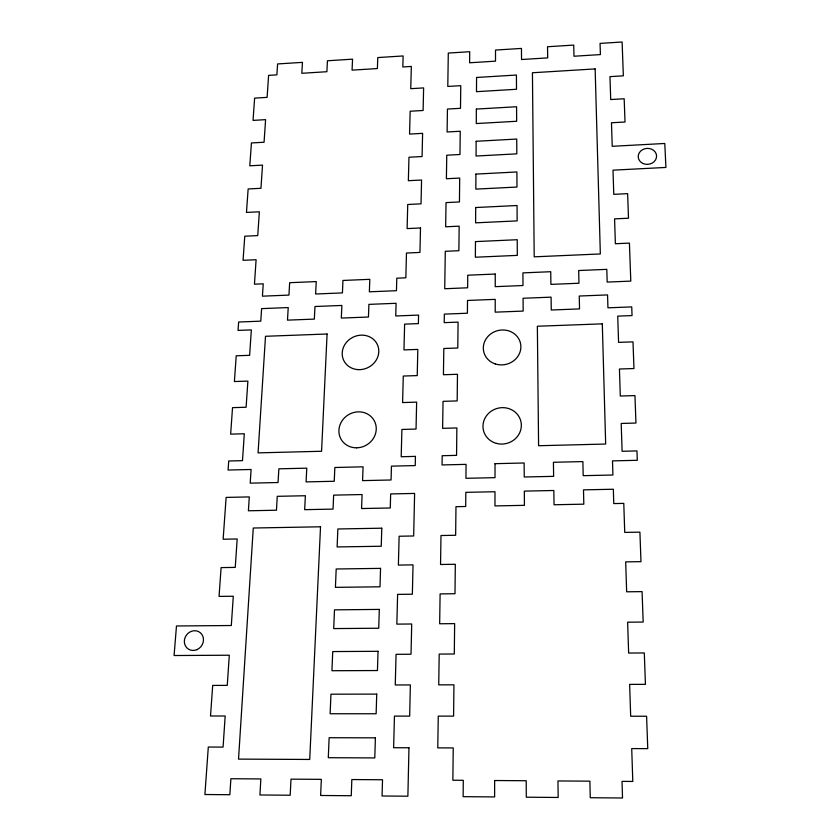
<?xml version="1.0" encoding="UTF-8"?>
<svg xmlns="http://www.w3.org/2000/svg" width="840" height="840" viewBox="0 0 840 840"><rect width="100%" height="100%" fill="white"/><g stroke="black" fill="none" stroke-linecap="round" stroke-linejoin="round"><path stroke-width="1.26" d="M494.644 780.518L494.624 796.929L463.134 796.667L463.281 780.308L452.865 780.234L453.233 747.936L437.776 747.873L438.26 716.121L453.59 716.131L453.947 684.821L438.732 684.863L439.194 654.077L454.304 653.993L454.64 623.637L439.656 623.763L440.108 593.901L454.986 593.733L455.322 564.28L440.548 564.49L440.99 535.521L455.647 535.269L455.973 506.688L465.696 506.499L465.822 492.345L494.991 491.736L494.97 505.921L524.423 505.334L524.328 491.117L553.833 490.497L554.033 504.756L583.811 504.168L583.496 489.867L613.337 489.237L613.767 503.58L623.784 503.381L624.729 532.403L639.912 532.151L640.983 561.655L625.684 561.876L626.65 591.801L642.075 591.623L643.178 622.051L627.638 622.188L628.635 653.048L644.301 652.953L645.435 684.348L629.643 684.39L630.683 716.226L646.59 716.236L647.766 748.639L631.722 748.587L632.793 781.452L622.03 781.379L622.524 798L590.258 797.727L589.89 781.169L557.949 780.948L558.18 797.465L526.302 797.202L526.197 780.738L494.644 780.518M495.023 463.68L495.012 477.656L465.948 478.306L466.064 464.363L442.06 464.94L442.197 455.721L456.561 455.364L456.866 427.949L442.617 428.337L443.026 401.342L457.17 400.921L457.475 374.283L443.425 374.735L443.825 348.506L457.779 348.022L458.073 322.13L444.213 322.644L444.35 314.108L467.397 313.226L467.513 300.457L495.222 299.366L495.201 312.155L523.163 311.084L523.079 298.263L551.082 297.15L551.271 310.002L579.526 308.91L579.243 296.026L607.551 294.913L607.94 307.818L631.732 306.905L632.048 315.588L617.726 316.123L618.576 342.374L633.003 341.87L633.969 368.54L619.437 369.012L620.308 396.029L634.956 395.598L635.953 423.045L621.201 423.455L622.104 451.28L636.962 450.912L637.298 460.288L612.497 460.887L612.917 475.01L583.191 475.671L582.876 461.591L553.424 462.284L553.623 476.343L524.234 476.994L524.139 462.987L495.023 463.68M495.254 274.05L495.233 286.661L522.995 285.526L522.91 272.885L550.725 271.709L550.904 284.382L578.96 283.238L578.687 270.532L606.795 269.356L607.173 282.082L630.798 281.117L629.412 243.117L615.384 243.737L614.575 218.873L628.509 218.222L627.617 193.662L613.778 194.345L613 170.163L665.921 167.433L664.787 143.472L612.224 146.307L611.468 122.766L625.023 122.01L624.173 98.763L610.712 99.55L609.966 76.639L623.343 75.831L622.115 42L600.065 43.407L600.4 54.59L573.982 56.238L573.731 45.087L547.533 46.746L547.691 57.887L521.535 59.525L521.462 48.416L495.516 50.064L495.506 61.152L469.613 62.779L469.707 51.713L448.298 53.067L447.794 86.447L460.751 85.659L460.499 108.308L447.447 109.064L447.101 131.985L460.236 131.25L459.974 154.497L446.754 155.211L446.397 178.742L459.701 178.059L459.438 201.947L446.03 202.608L445.662 226.79L459.155 226.16L458.882 250.709L445.294 251.307L444.728 288.729L467.628 287.794L467.733 275.205L495.254 274.05M475.471 241.605L475.367 257.219L517.314 255.381L517.23 239.715L475.471 241.605M475.703 207.522L475.598 222.841L517.146 220.889L517.062 205.517L475.703 207.522M475.923 174.09L475.829 189.116L516.978 187.047L516.905 171.969L475.923 174.09M476.144 141.278L476.049 156.03L516.81 153.846L516.736 139.052L476.144 141.278M476.364 109.074L476.269 123.554L516.653 121.264L516.579 106.743L476.364 109.074M476.574 77.469L476.48 91.675L516.495 89.282L516.422 75.033L476.574 77.469M408.965 747.768L407.883 796.204L382.064 795.995L382.526 779.762L351.834 779.552L351.256 795.732L320.628 795.48L321.332 779.352L291.007 779.142L290.189 795.228L259.928 794.976L260.852 778.943L230.885 778.732L229.845 794.724L204.908 794.514L208.299 747.044L223.072 747.096L225.183 716.005L210.515 715.995L212.698 685.419L227.262 685.388L229.299 655.221L174.079 655.525L176.484 625.978L231.315 625.517L233.299 596.243L219.051 596.4L221.109 567.599L235.253 567.399L237.184 538.976L223.136 539.217L226.128 497.406L249.302 496.913L248.399 510.783L276.455 510.227L277.263 496.325L305.382 495.737L304.668 509.67L333.039 509.114L333.648 495.138L362.082 494.54L361.578 508.546L390.264 507.99L390.663 493.931L414.614 493.427L413.669 535.983L399.126 536.235L398.381 565.089L413.018 564.879L412.367 594.216L397.614 594.384L396.848 624.12L411.705 623.994L411.033 654.234L396.06 654.318L395.262 684.968L410.361 684.936L409.668 716.111L394.454 716.1L393.635 747.716L408.965 747.768M415.433 456.382L415.223 465.581L391.451 466.147L391.062 479.987L362.576 480.627L363.069 466.82L334.845 467.492L334.246 481.268L306.086 481.898L306.779 468.163L278.859 468.825L278.061 482.528L250.204 483.147L251.097 469.487L228.081 470.032L228.722 460.992L242.487 460.656L244.314 433.766L230.643 434.133L232.533 407.652L246.109 407.243L247.884 381.108L234.392 381.538L236.229 355.793L249.627 355.32L251.349 329.899L238.046 330.393L238.644 322.014L260.788 321.163L261.608 308.627L288.225 307.566L287.49 320.135L314.339 319.106L314.979 306.506L341.87 305.445L341.324 318.066L368.456 317.026L368.907 304.374L396.092 303.293L395.735 315.977L418.572 315.094L418.383 323.62L404.628 324.135L403.967 349.913L417.806 349.419L417.228 375.596L403.284 376.047L402.591 402.56L416.64 402.139L416.042 429.062L401.898 429.45L401.195 456.74L415.433 456.382M420.504 227.966L419.958 252.43L406.476 253.04L405.836 277.809L396.806 278.187L396.449 290.703L369.358 291.806L369.81 279.332L342.951 280.455L342.416 292.908L315.609 294L316.239 281.579L289.663 282.702L288.95 295.092L262.427 296.173L263.235 283.815L254.447 284.183L256.106 259.728L243.054 260.305L244.776 236.208L257.743 235.599L259.361 211.796L246.466 212.425L248.147 188.958L260.946 188.307L262.521 165.123L249.795 165.805L251.433 142.947L264.065 142.244L265.598 119.658L253.04 120.393L254.625 98.123L267.109 97.367L268.601 75.369L276.885 74.855L277.599 63.945L302.463 62.36L301.822 73.29L326.886 71.715L327.443 60.774L352.548 59.168L352.076 70.14L377.381 68.555L377.78 57.561L403.127 55.955L402.812 66.959L411.327 66.434L410.75 88.683L423.612 87.906L423.108 110.481L410.161 111.237L409.563 134.085L422.604 133.35L422.09 156.534L408.965 157.238L408.356 180.705L421.565 180.023L421.04 203.837L407.736 204.488L407.117 228.596L420.504 227.966M375.396 737.846L374.787 757.922L328.293 757.701L329.133 737.72L375.396 737.846M376.73 694.113L376.131 713.759L330.131 713.748L330.95 694.187L376.73 694.113M378.031 651.304L377.444 670.541L331.937 670.719L332.735 651.567L378.031 651.304M379.312 609.409L378.735 628.226L333.701 628.593L334.488 609.851L379.312 609.409M380.562 568.375L380.006 586.803L335.423 587.349L336.189 568.985L380.562 568.375M381.791 528.192L381.245 546.242L337.113 546.945L337.869 528.969L381.791 528.192M320.523 526.795L309.729 759.454L238.529 759.119L253.271 528.014L320.523 526.795M327.086 334.005L321.573 451.259L258.069 452.876L265.503 336.284L327.086 334.005M595.14 68.912L532.434 72.755L534.208 256.83L600.337 253.953L595.14 68.912M602.301 323.852L537.359 326.245L538.587 445.736L605.672 444.034L602.301 323.852M196.98 649.625A10.154 9.271 -54.7 0 0 200.214 632.635A10.154 9.271 -54.7 0 0 184.517 639.502A10.154 9.271 -54.7 0 0 196.98 649.625M358.207 369.631A18.596 16.936 -25.6 0 0 377.37 344.568A18.596 16.936 -25.6 0 0 345.933 342.983A18.596 16.936 -25.6 0 0 358.207 369.631M356.548 447.815A19.005 17.63 -29.9 0 0 374.241 420.683A19.005 17.63 -29.9 0 0 341.943 420.987A19.005 17.63 -29.9 0 0 356.548 447.815M643.125 163.537A9.198 7.98 -4.8 0 0 656.575 155.873A9.198 7.98 -4.8 0 0 642.495 149.72A9.198 7.98 -4.8 0 0 643.125 163.537M496.419 443.394A19.257 18.154 -14.2 0 0 520.884 421.386A19.257 18.154 -14.2 0 0 489.163 412.808A19.257 18.154 -14.2 0 0 496.419 443.394M495.212 363.919A18.869 17.388 -13.5 0 0 520.684 344.221A18.869 17.388 -13.5 0 0 490.403 334.183A18.869 17.388 -13.5 0 0 495.212 363.919"/></g></svg>
